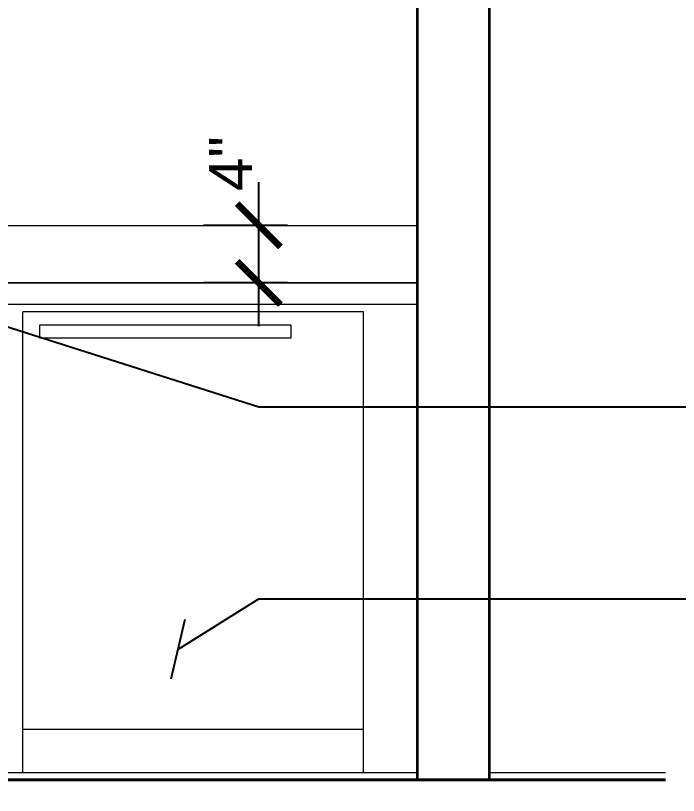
# Model space of a CAD drawing. Extents: x 65572 to 72871, y 30718 to 33858.
# Drawn here: x 66104.7 to 66150.7, y 33736.3 to 33790.4 of the extents above; entities that cross this region are included whole.
import ezdxf

# ---------------------------------------------------------------- set-up
doc = ezdxf.new("R2010")
doc.units = 0
doc.header["$LTSCALE"] = 0.5
doc.header["$MEASUREMENT"] = 0
doc.layers.get('0').update_dxf_attribs({"color": 20, "linetype": 'CONTINUOUS'})
doc.layers.get('DEFPOINTS').update_dxf_attribs({"linetype": 'CONTINUOUS', "lineweight": 5})
for name, color, linetype, lineweight in [('Annotations', 40, 'CONTINUOUS', 5), ('Framing', 142, 'CONTINUOUS', 13), ('Structure', 7, 'CONTINUOUS', 40), ('Viewed', 150, 'CONTINUOUS', 9), ('Walls', 7, 'CONTINUOUS', 35)]:
    doc.layers.add(name, color=color, linetype=linetype, lineweight=lineweight)
doc.styles.get("Standard").update_dxf_attribs({"font": 'arial.ttf'})
doc.dimstyles.new('ARCH1', dxfattribs={"dimscale": 96, "dimtxt": 0.03125, "dimasz": 0.03125, "dimexe": 0.04, "dimexo": 0.09375, "dimgap": 0.015625, "dimtad": 1, "dimdec": 0, "dimrnd": 0.0625, "dimzin": 3, "dimdsep": 46, "dimlunit": 4, "dimtxsty": 'Standard', "dimblk1": 'ARCHTICK', "dimblk2": 'ARCHTICK', "dimsah": 1, "dimcen": 0, "dimdle": 0.03125, "dimclrd": 256, "dimclre": 256, "dimclrt": 256, "dimazin": 0, "dimtfac": 1, "dimtdec": 0, "dimtmove": 2, "dimatfit": 3, "dimldrblk": 'OBLIQUE', "dimfxl": 0.3, "dimfxlon": 1, "dimfrac": 2, "dimarcsym": 0})

# ---------------------------------------------------------------- blocks, each defined once
blk = doc.blocks.new('_ArchTick')
at = {"const_width": 0.15}
blk.add_lwpolyline([(-0.5, -0.5), (0.5, 0.5)], dxfattribs=at)
blk = doc.blocks.new('*D187')
at = {"layer": 'Annotations', "lineweight": -2}
for p, q in [((66121.62, 33768.885), (66121.62, 33778.885)), ((66123.622, 33775.885), (66117.78, 33775.885)), ((66123.622, 33771.885), (66117.78, 33771.885))]:
    blk.add_line(p, q, dxfattribs=at)
at = {"layer": 'DEFPOINTS', "color": 0}
for p in [(66121.62, 33775.885), (66132.622, 33775.885), (66132.622, 33771.885)]:
    blk.add_point(p, dxfattribs=at)
at = {"layer": 'Annotations', "lineweight": -2, "xscale": 3, "yscale": 3, "zscale": 3}
for p, rotation in [((66121.62, 33775.885), 90), ((66121.62, 33771.885), 270)]:
    blk.add_blockref('_ArchTick', p, dxfattribs=dict(at, rotation=rotation))
at = {"layer": 'Annotations', "insert": (66119.657, 33780.167), "char_height": 3, "attachment_point": 5, "rotation": 90}
blk.add_mtext('4"', dxfattribs=at)
blk = doc.blocks.new('_Oblique')
at = {"lineweight": -2}
blk.add_line((-0.5, -0.5), (0.5, 0.5), dxfattribs=at)
blk = doc.blocks.new('*D195')
at = {"layer": 'Annotations', "lineweight": -2}
for p, q in [((66084.747, 33733.635), (66084.747, 33722.962)), ((66104.247, 33732.885), (66104.247, 33722.962)), ((66081.747, 33726.802), (66107.247, 33726.802))]:
    blk.add_line(p, q, dxfattribs=at)
at = {"layer": 'DEFPOINTS', "color": 0}
for p in [(66084.747, 33742.635), (66104.247, 33741.885), (66104.247, 33726.802)]:
    blk.add_point(p, dxfattribs=at)
at = {"layer": 'Annotations', "lineweight": -2, "xscale": 3, "yscale": 3, "zscale": 3, "rotation": 180}
blk.add_blockref('_ArchTick', (66084.747, 33726.802), dxfattribs=at)
at = {"layer": 'Annotations', "lineweight": -2, "xscale": 3, "yscale": 3, "zscale": 3}
blk.add_blockref('_ArchTick', (66104.247, 33726.802), dxfattribs=at)
at = {"layer": 'Annotations', "insert": (66094.497, 33729.834), "char_height": 3, "attachment_point": 5}
blk.add_mtext('1\'-8"', dxfattribs=at)
blk = doc.blocks.new('*D196')
at = {"layer": 'Annotations', "lineweight": -2}
for p, q in [((66104.247, 33732.885), (66104.247, 33722.962)), ((66132.622, 33728.403), (66132.622, 33722.962)), ((66101.247, 33726.802), (66135.622, 33726.802))]:
    blk.add_line(p, q, dxfattribs=at)
at = {"layer": 'DEFPOINTS', "color": 0}
for p in [(66104.247, 33741.885), (66132.622, 33737.403), (66132.622, 33726.802)]:
    blk.add_point(p, dxfattribs=at)
at = {"layer": 'Annotations', "lineweight": -2, "xscale": 3, "yscale": 3, "zscale": 3, "rotation": 180}
blk.add_blockref('_ArchTick', (66104.247, 33726.802), dxfattribs=at)
at = {"layer": 'Annotations', "lineweight": -2, "xscale": 3, "yscale": 3, "zscale": 3}
blk.add_blockref('_ArchTick', (66132.622, 33726.802), dxfattribs=at)
at = {"layer": 'Annotations', "insert": (66118.435, 33729.808), "char_height": 3, "attachment_point": 5}
blk.add_mtext('2\'-4"', dxfattribs=at)

msp = doc.modelspace()

# ---------------------------------------------------------------- linework, layer by layer
at = {"layer": 'Framing'}
for p, q in [((66050.60441, 33737.902845), (66132.622071, 33737.902845)), ((66137.622071, 33737.902845), (66149.842462, 33737.902845))]:
    msp.add_line(p, q, dxfattribs=at)
at = {"layer": 'Structure'}
msp.add_line((66050.60441, 33737.402843), (66149.842462, 33737.402843), dxfattribs=at)
at = {"layer": 'Viewed', "linetype": 'ByBlock'}
for p, q in [((66075.43429, 33775.884761), (66132.622071, 33775.884761)), ((66132.622071, 33771.884741), (66065.24674, 33771.884741)), ((66082.434325, 33771.884741), (66132.622071, 33771.884741)), ((66132.622071, 33770.384734), (66065.24674, 33770.384734)), ((66105.246936, 33740.884589), (66105.246936, 33769.884732)), ((66128.877052, 33769.884732), (66105.246936, 33769.884732)), ((66128.877052, 33740.884589), (66128.877052, 33769.884732)), ((66106.413201, 33768.967082), (66106.413201, 33768.044622)), ((66123.844111, 33768.967082), (66106.413201, 33768.967082)), ((66123.844111, 33768.967082), (66123.844111, 33768.044622)), ((66123.844111, 33768.044622), (66106.413201, 33768.044622)), ((66105.246936, 33737.902845), (66105.246936, 33740.884589)), ((66128.877052, 33740.884589), (66105.246936, 33740.884589)), ((66128.877052, 33737.902845), (66128.877052, 33740.884589))]:
    msp.add_line(p, q, dxfattribs=at)
at = {"layer": 'Walls'}
for p, q in [((66132.622071, 33737.402843), (66132.622071, 33857.885196)), ((66137.622071, 33737.402843), (66137.622071, 33857.885196))]:
    msp.add_line(p, q, dxfattribs=at)

# ---------------------------------------------------------------- dimensions: what is measured, and where the dimension line sits
at = {"layer": 'Annotations'}
dim = msp.add_linear_dim(base=(66121.619584, 33775.884761), p1=(66132.622071, 33771.884741), p2=(66132.622071, 33775.884761), angle=90, dimstyle='ARCH1', dxfattribs=at)
dim.commit()
dim.dimension.update_dxf_attribs({"geometry": '*D187', "text_midpoint": (66119.657414, 33780.167294), "dimtype": 160})
for base, p1, p2, picture, middle in [((66104.246932, 33726.802452), (66084.746836, 33742.634598), (66104.246932, 33741.884594), '*D195', (66094.496884, 33729.833952)), ((66132.622071, 33726.802452), (66104.246932, 33741.884594), (66132.622071, 33737.402843), '*D196', (66118.434501, 33729.808452))]:
    dim = msp.add_linear_dim(base=base, p1=p1, p2=p2, dimstyle='ARCH1', dxfattribs=at)
    dim.commit()
    dim.dimension.update_dxf_attribs({"geometry": picture, "text_midpoint": middle})

# ---------------------------------------------------------------- leaders
at = {"layer": 'Annotations', "annotation_type": 0, "has_hookline": 1, "hookline_direction": 0}
for points, text_width in [([(66084.885994, 33774.987111), (66121.627552, 33763.283039), (66152.513329, 33763.283039)], 45.987), ([(66116.008939, 33746.450483), (66121.627552, 33749.94995), (66152.513329, 33749.94995)], 53.607)]:
    msp.add_leader(points, dimstyle='ARCH1', override={"dimtad": 0}, dxfattribs=dict(at, text_width=text_width))

doc.saveas('drawing.dxf')
